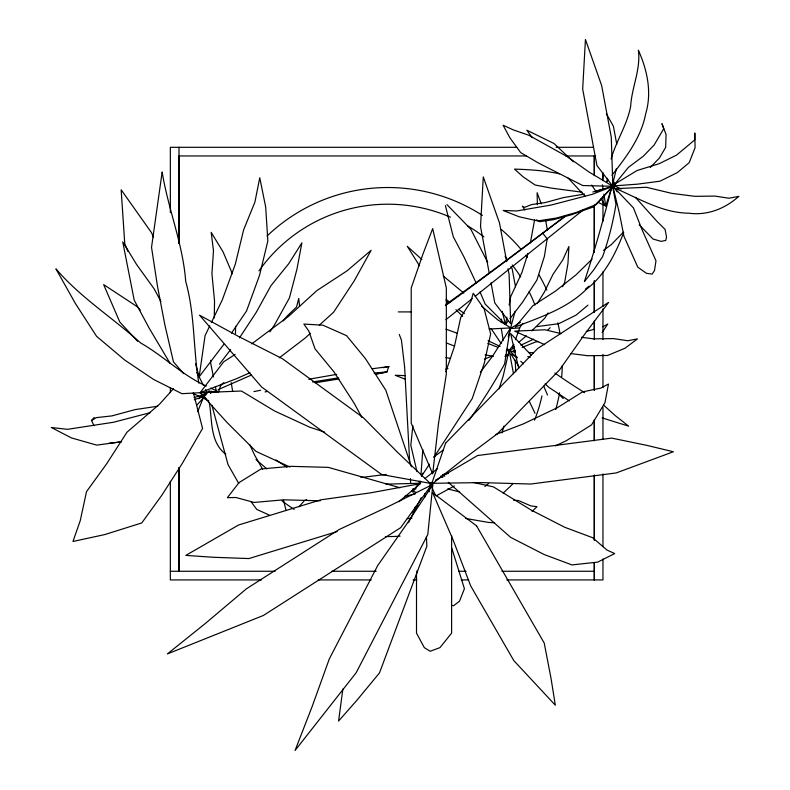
<?xml version="1.0" encoding="UTF-8"?>
<svg xmlns="http://www.w3.org/2000/svg" width="790" height="790" viewBox="0 0 790 790"><rect width="100%" height="100%" fill="white"/><g stroke="black" fill="none" stroke-linecap="round" stroke-linejoin="round"><path stroke-width="1.19" d="M178.994 147.305L178.994 243.439L178.994 155.956L526.555 155.956M594.307 540.488L594.307 475.165L594.307 539.234M594.307 419.707L594.307 440.662L594.307 420.922M594.307 390.122L594.307 355.619L594.307 390.112M594.307 339.591L594.307 321.105M594.307 280.44L594.307 312.485L594.307 281.665M594.307 175.676L594.307 155.956L594.307 174.442M602.968 558.974L602.968 579.929L506.805 579.929M602.968 546.65L602.968 473.931M602.968 439.428L602.968 407.383M602.968 387.663L602.968 354.384M602.968 339.591L602.968 308.781M602.968 306.322L602.968 271.809M602.968 221.279L602.968 196.631M602.968 180.604L602.968 173.217M214.278 317.886L214.534 301.039L211.937 273.626L213.488 250.726L211.177 232.349L223.017 251.783L232.398 273.794M235.479 333.489L235.588 326.27M420.961 474.968L422.808 449.53M501.245 322.606L501.581 319.091M602.513 180.09L603.175 173.069M412.864 425.642L410.82 445.224L416.962 471.571M210.861 360.26L210.594 362.689L213.468 376.958M429.128 491.844L430.155 483.342L432.258 482.107M342.87 689.058L338.574 721.043L356.744 700.454L379.476 672.942L426.847 546.236L426.422 536.469M223.935 344.223L199.149 376.791L205.094 335.572L209.794 325.826M530.337 242.965L534.662 219.581M547.233 238.55L544.399 256.355L536.894 280.085L522.397 302.402L509.935 318.706M417.179 570.518L416.508 574.133L416.508 633.126L424.319 647.632L430.155 651.256L439.961 647.632L451.613 633.126L451.613 535.551M506.894 317.195L505.541 324.463L485.208 304.111L480.004 291.954M509.145 305.078L510.725 296.596L521.884 272.619L527.957 253.412M607.49 178.313L606.809 181.947L608.27 180.021M611.095 158.928C616.18 141.045 627.102 124.998 630.657 106.383C631.704 87.315 640.937 69.441 638.379 50.214C647.267 70.182 652.135 92.42 645.667 113.839C641.174 137.519 626.46 156.716 611.934 175.232M612.053 186.164C603.777 218.218 594.791 250.193 584.393 281.596L593.409 270.318L602.602 256.612A94.701 27.482 -79.5 0 0 615.993 204.363L612.566 186.183M515.11 311.25L508.256 336.757M616.378 168.734L612.536 184.84L605.752 205.983L598.099 202.349M420.408 481.248L419.757 483.539L419.194 481.15M422.038 475.501L422.699 473.2M377.393 373.265L377.215 373.877L386.952 371.883L388.749 366.56L383.308 367.706M210.624 393.459L211.325 391.119M218.395 392.492L220.973 384.345M499.082 388.779L503.102 376.386L509.096 350.375L513.638 344.805M445.827 371.725L454.447 346.445L460.728 317.382L470.83 301.494L473.24 293.268L484.151 308.851L490.639 333.903L484.359 362.966L472.213 398.594L434.066 457.064M513.786 344.331L512.532 347.788L514.369 346.188M515.455 339.72L520.047 327.05L522.97 323.258M197.727 411.639L204.067 395.741M623.705 232.438C615.558 253.946 604.962 275.058 586.318 289.347C566.766 308.722 540.33 317.146 515.307 326.981L532.865 305.73L555.498 291.105L576.058 274.821L592.056 259.16M211.355 322.577L222.316 299.835L235.321 264.156L243.606 229.91L254.903 202.122L259.762 177.75L265.697 207.079L267.84 241.029L259.554 275.276L246.549 310.964L231.47 333.133M562.589 286.75L564.623 282.563L567.941 263.623L568.909 246.49L562.757 259.979L552.99 274.377L544.31 292.172L537.111 303.686M408.46 522.634L421.159 497.789M548.092 312.919L544.824 318.153L531.719 330.872M412.874 492.2L418.167 483.915L421.06 481.624M421.445 476.37L429.414 464.174M239.459 337.932L256.187 312.425L270.99 285.625L288.745 263.672L301.899 242.836L296.951 269.143L289.426 297.919L274.624 324.72L269.943 331.859M602.138 332.491L607.787 323.989L602.859 326.853M289.96 467.038L255.95 451.347L226.947 422.383L200.137 392.699L223.679 361.8L235.104 354.483M508.474 320.622L505.541 324.463L502.183 311.339M219.482 364.18L230.621 349.624M480.35 372.139L492.219 356.705L510.182 328.601L520.422 322.379M283.324 320.878L286.968 316.247L296.507 307.043L298.758 298.442L299.578 306.471M613.336 185.897L628.455 167.312L643.317 156.203L654.1 145.074L663.719 128.74L661.971 123.665L666.059 134.527L665.664 147.345L659.364 158.079L650.239 167.5M299.134 506.706L304.476 500.544L306.668 499.635M173.454 388.7L159.61 404.095L126.973 432.219L106.443 464.125L86.515 491.627L80.264 520.6L72.966 541.476L104.873 534.544L141.785 522.921L161.713 495.419L182.243 463.513L202.576 428.427L193.353 392.66M202.052 397.34L203.702 395.523M613.405 182.421A346.998 7.248 -38.5 0 1 612.102 185.403L612.843 186.292L596.42 204.413L576.305 212.441L556.506 218.02L537.763 220.933L519.089 216.756L503.141 210.476L516.739 210.96L551.232 205.015L592.332 194.3L612.843 186.292L633.442 207.879L642.161 229.979L655.986 260.819L654.515 270.476L652.194 274.081L646.427 273.31L637.807 267.188L623.981 236.338L619.311 212.816L612.843 186.292L611.282 137.124L601.654 85.547L585.439 39.5L582.674 89.092L596.944 165.525L612.843 186.292L593.31 206.96L571.555 214.712L553.474 219.679L539.768 221.684L536.617 219.847M94.049 425.701L91.472 420.517L94.277 417.446M196.572 405.369L204.008 397.321M623.369 232.171L611.282 244.643L603.481 250.361M547.658 330.26L550.146 327.692M532.065 511.446L536.993 506.686L530.87 505.906L518.438 500.505L513.688 500.248M310.431 333.271L305.078 338.14L279.285 357.84M319.358 325.154L333.637 312.178L354.424 280.529L371.142 250.282L347.017 270.871L317.007 290.493L288.449 316.444L251.733 343.848M220.222 385.787L223.847 382.577M518.971 342.198L526.337 335.809M585.39 289.16L589.014 286.138M587.977 305.137L576.048 315.141L558.678 323.722L536.37 326.675M398.841 501.739L420.369 483.678L370.263 492.901L321.017 499.784L238.61 524.975L185.818 555.39L213.221 557.266L248.88 558.56L337.152 531.571M614.926 184.623L615.667 184.021M445.955 319.634L472.43 298.492M475.155 296.309L583.593 209.636M424.921 478.572L437.472 468.648M433.71 457.064L443.318 449.935M198.744 398.792L203.563 395.306M91.472 420.517L96.271 417.643L111.933 415.896L135.011 409.625L157.832 406.208M415.955 484.586L418.078 483.342L419.757 483.322M435.418 480.251L477.585 455.534L611.727 438.114L646.674 445.333L673.376 451.752L616.249 472.934L530.791 484.033L481.1 482.601L430.155 483.342L381.649 474.533L261.678 387.051L199.524 315.161L238.817 336.599L282.366 358.68L363.39 417.762L397.726 452.482L430.155 483.342L435.517 495.488M414.839 507.407L417.999 505.699M436.05 495.913L454.388 485.949M533.655 339.157L520.847 345.191M555.41 445.896L566.371 440.672L591.562 424.872L604.952 402.732L608.488 384.029L600.913 388.058L582.497 391.919L557.306 407.719L523.326 423.914L495.685 434.54M251.585 374.964L218.178 389.628M250.035 372.683L236.595 378.657L200.137 392.699L206.21 398.693M514.438 348.025L509.096 350.375L513.52 373.798M506.193 351.027L509.402 349.694L507.012 349.18M515.416 350.168L513.164 351.086L515.534 351.293M522.18 347.422L535.709 341.912L538.148 341.655M484.398 359.104L492.368 355.984M194.31 399.74L203.386 396.382M586.279 331.435L594.199 329.292M595.305 191.674L603.313 189.047M611.332 186.42L613.623 185.67M504.879 356.369L508.316 355.243L505.886 354.759M592.796 192L612.843 186.292L589.024 172.023L567.299 156.677L528.747 135.218L513.411 129.945L503.112 125.225L509.817 137.687L520.669 152.598L538.267 162.928L582.744 185.531L612.843 186.292M445.629 369.157L447.96 368.505M194.093 397.469L202.21 395.247M404.579 496.387L415.234 493.908M150.219 412.676L113.513 422.255L67.505 429.326L51.271 427.489L71.515 437.937L96.696 445.125L121.344 441.758M384.819 372.485L375.388 374.075M253.916 391.603L260.71 390.25M442.459 474.612L448.414 473.437M265.045 391.909L267.346 391.475M308.762 379.24L336.678 374.371M584.541 194.073L563.31 197.628L545.228 202.596L531.522 204.6L524.55 207.355L522.348 206.141L524.955 210.061M312.554 381.965L338.446 377.857M315.348 382.775L339.038 378.953M372.09 368.782L389.006 366.53M386.172 474.435L360.951 477.496M206.546 394.082L203.682 394.457L205.588 395.099M207.01 393.499L204.166 393.864L205.657 395.533M374.144 373.087L387.209 371.863M109.01 443.289L121.058 441.946M412.41 489.089L416.083 488.773M519.702 327.899L510.182 328.601L504.642 363.913A171.568 49.79 -59.9 0 1 468.993 420.349M217.122 391.771L181.947 393.687L153.645 379.476L124.81 360.112L96.587 336.323L75.317 303.36L55.932 268.867C80.541 297.632 112.743 317.817 140.679 342.998C163.5 355.905 182.302 375.369 206.309 386.043M489.109 329.025L510.834 327.919L497.819 319.92L481.584 306.174M200.137 392.699L241.444 391.02L274.594 410.998L309.71 427.183L324.68 432.12M385.836 484.132L418.078 483.342M516.69 147.305L170.344 147.305L170.344 212.629M556.13 147.305L593.102 147.305M565.986 155.956L595.571 155.956M398.288 311.912L411.412 311.912M170.344 571.269L275.118 571.269M331.8 571.269L376.178 571.269M458.743 571.269L466.14 571.269M501.877 571.269L594.307 571.269M261.549 579.929L170.344 579.929L170.344 481.308M318.242 579.929L371.231 579.929M413.14 579.929L416.834 579.929M461.202 579.929L468.598 579.929M320.157 500.801L283.738 499.813L254.123 502.44L235.963 497.512L227.382 497.661L239.034 482.601L261.026 468.974L290.641 466.337L328.265 467.364L400.096 487.766M405.408 375.635L395.207 375.27L405.458 379.309M494.619 522.783L488.684 522.447L465.616 518.447M528.569 352.439L533.319 352.844M582.161 192.207L551.144 188.079L535.106 185.008L522.931 176.684L514.537 169.1C529.735 169.623 544.695 170.522 559.606 173.849M581.45 337.291L593.636 338.851L613.623 338.604L627.665 340.737L637.461 338.91L624.979 348.252L607.589 355.47L587.602 355.717L570.538 353.525M445.837 357.653L450.527 358.344M485.139 354.838L493.335 356.359M442.449 475.61L444.819 476.133M473.279 482.423L493.444 486.887L531.285 510.133L564.791 527.295L592.638 537.713L606.898 549.998L614.699 553.573L597.694 562.115L571.97 564.919L544.122 554.511L510.617 537.348L448.266 482.315M561.246 333.666L545.061 329.786L514.675 331.138L544.745 344.687M447.713 488.931L459.632 491.963M451.633 605.288L453.549 605.782L459.513 601.19L464.421 588.728L451.791 548.171M411.778 491.084L416.439 492.417M445.965 329.154L457.351 333.301M514.932 352.34L509.096 350.375L517.193 357.939M527.779 356.655L530.11 357.435M602.138 417.89L628.652 426.175L615.311 415.668L603.461 404.994M446.39 342.978L454.319 346M487.736 343.383L497.453 347.156M269.568 515.238L256.73 509.382L250.914 501.541M193.155 393.519L208.718 400.747M210.683 388.107L217.24 391.198M488.082 340.707L500.11 346.425M621.088 189.106L612.566 184.811L617.227 191.911M517.095 357.159L510.705 353.94L518.694 366.116M275.858 459.968L287.007 467.166M569.264 400.866L548.724 387.258L545.12 383.91M458.427 309.255L464.401 313.571M266.931 468.934L256.009 459.582M443.239 276.016L463.799 293.08M225.812 454.211C209.607 442.133 212.48 420.092 209.222 402.298M446.133 299.291L449.826 302.442M440.988 475.886L442.805 477.496M421.87 259.515L407.245 246.263L419.52 265.786M446.103 300.585L448.799 303.064M520.788 361.297L523.494 363.825M446.982 204.63L470.82 229.209L487.707 262.458M558.323 393.667L563.221 398.535M573.402 161.772L554.027 143.523L526.802 130.192L532.233 137.638M568.089 178.056L584.965 196.108M455.949 309.68L462.644 316.385M208.619 391.03L210.328 392.798M531.176 355.046L510.577 333.469L518.675 368.229M140.304 310.075L137.065 306.569L103.648 284.607L119.803 322.024L137.618 341.32M639.248 224.814L653.083 239.074L661.22 241.375L665.773 240.407L666.562 237.069L665.071 229.396L656.915 221.299L635.437 197.332M183.655 373.66L173.454 361.869L164.873 324.907L157.477 286.237L151.532 247.349L162.167 171.944C168.063 208.935 182.915 243.794 185.699 281.368C195.061 314.667 193.155 349.308 198.833 383.15M209.706 390.872L211.256 392.749M445.442 305.592A754.796 15.77 -38.5 0 0 542.75 233.277L547.154 238.758M399.266 334.456L401.419 340.026L404.599 366.748L409.684 462.18M596.341 192.01L591.67 185.038M601.052 199.001L605.752 205.983L603.876 194.202M501.127 343.512L491.064 328.541M169.919 363.124L148.935 327.731L134.211 300.19L122.756 241.878L136.759 264.729L154.159 288.863L160.953 301.573M262.547 469.122L254.805 455.484L249.67 444.563M238.738 483.421L228.014 464.55L211.898 405.29M606.345 113.73L613.415 126.272L616.763 144.234M505.077 256.246L507.437 260.433M510.972 266.704L512.147 268.788L515.505 286.75M361.919 417.545L354.295 403.433L333.894 371.794L315.003 348.834L308.821 331.059L303.854 324.058L322.853 325.184L346.524 335.632L365.415 358.591L385.816 390.23L411.452 466.791M196.838 372.396L203.395 385.273M205.578 389.559L207.217 392.778M529.33 401.399L535.018 413.279M476.222 283.106L464.026 257.046L453.302 236.793L445.392 205.597M543.698 386.093L547.51 395.04M153.388 237.168L151.532 232.724L121.156 189.788L124.771 243.814L128.019 251.595M541.259 203.85L537.121 192.73L537.388 204.719M195.495 363.716L199.149 376.791M283.521 500.327L286.019 510.31M412.963 511.515L413.447 513.747M215.374 386.478L216.569 392.423M506.716 261.638L499.497 222.968L483.283 176.921L480.518 226.513L489.267 273.389M508.029 268.669L509.125 274.535L510.686 323.712L494.787 302.935L491.025 282.82M545.564 219.798L547.381 230.305M602.375 184.781L603.125 189.491M501.295 328.472L503.171 340.253M410.425 478.602L410.662 483.312M424.576 493.75L424.734 497.414M515.228 360.201L515.712 371.784M594.307 322.33L594.307 329.726M170.344 387.633L170.344 392.571M584.61 392.64A137.253 24.767 36.7 0 1 554.837 373.018M503.961 426.057A137.253 39.836 -79.5 0 1 501.996 432.92M565.492 215.927A346.998 7.248 -38.5 0 0 547.924 229.11A754.796 15.77 -38.5 0 1 446.004 304.348M613.376 183.092A346.998 7.248 -38.5 0 1 612.102 185.403M542.75 233.277A346.998 7.248 -38.5 0 1 565.472 216.213M562.283 365.721A174.531 174.531 0 0 1 561.69 376.81M559.587 392.798A174.531 174.531 0 0 1 555.726 409.576M512.917 483.717A174.531 174.531 0 0 1 503.131 493.029M400.086 536.143A174.531 174.531 0 0 1 385.352 536.558M294.236 509.382A174.531 174.531 0 0 1 282.04 500.89M267.01 236.072A174.531 174.531 0 0 1 482.394 215.384M501.265 229.446A174.531 174.531 0 0 1 521.193 249.522M525.873 255.318A174.531 174.531 0 0 1 527.384 257.293M538.938 274.792A174.531 174.531 0 0 1 546.818 290.137M557.858 322.824A174.531 174.531 0 0 1 560.011 333.745M541.97 395.859A157.842 157.842 0 0 1 534.534 420.191M488.654 483.46A157.842 157.842 0 0 1 484.853 486.531M412.025 518.023A157.842 157.842 0 0 1 407.186 518.694M232.645 391.09A157.842 157.842 0 0 1 231.302 382.656M258.942 270.881A157.842 157.842 0 0 1 450.448 217.181M467.749 225.96A157.842 157.842 0 0 1 483.885 236.822M512.266 264.996A157.842 157.842 0 0 1 520.719 276.935M529.063 291.658A157.842 157.842 0 0 1 534.988 305.049M178.994 467.749L178.994 571.269L178.994 467.749M594.307 562.668L594.307 579.929L594.307 562.648M594.307 205.262L594.307 252.089L594.307 205.252M694.815 133.184L694.746 139.899L676.576 155.097L659.206 163.688L637.056 170.531L611.45 186.085L637.639 184.149L659.946 181.206L677.316 172.625L689.236 162.622L695.082 147.7L694.815 133.184M432.821 484.724L427.785 534.544L356.122 672.794L295.055 750.5L312.02 706.872L329.321 658.899L377.719 565.521L406.949 523.74L432.821 484.724M438.519 423.272L432.683 473.882L411.225 423.272L411.225 287.995L422.877 254.271L432.683 228.616L446.33 287.995L446.33 374.164L438.519 423.272M445.58 443.229L431.429 484.576L462.604 459.79L497.394 433.769L559.636 369.769L584.669 334.259L608.577 302.402L537.733 348.469L445.58 443.229M431.31 485.149L400.678 527.671L263.386 615.469L167.381 653.932L205.588 623.27L246.362 588.846L339.088 529.547L387.446 506.973L431.31 485.149M738.729 196.394C725.141 208.698 707.287 215.71 688.87 213.201C662.425 212.905 639.544 198.774 615.943 188.622L646.329 187.269L671.757 193.362L694.904 196.335L714.891 196.088L728.933 198.221L738.729 196.394M476.587 525.893L432.683 492.792L452.947 539.54L470.722 585.973L513.816 660.598L555.321 705.203L550.986 678.087L544.221 643.05L476.587 525.893"/></g></svg>
